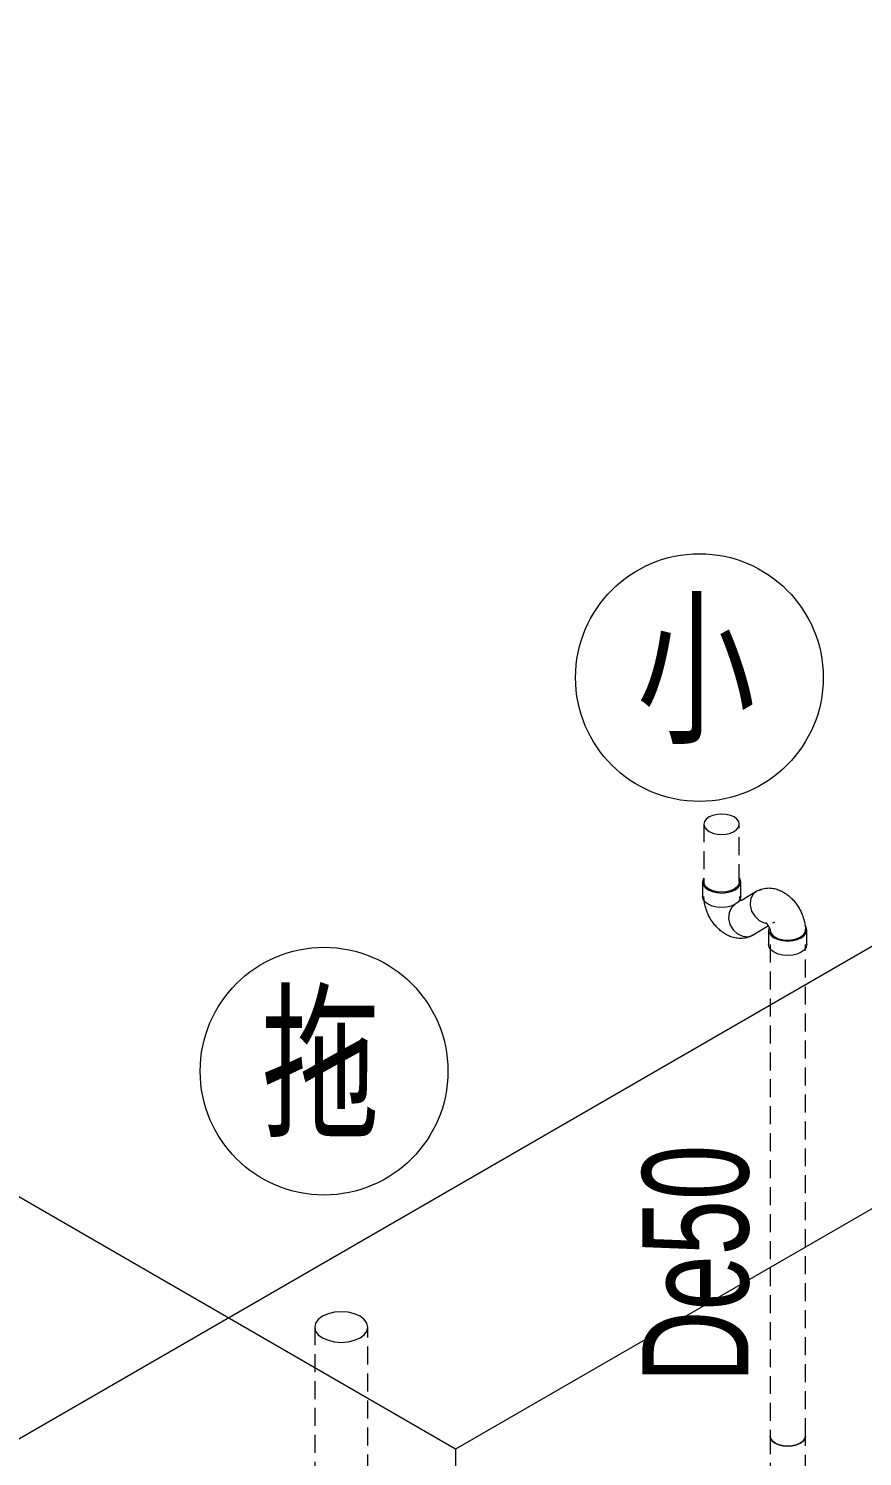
# Model space of a CAD drawing. Header units: millimetres. Extents: x 160489 to 365751, y -78341 to 15608.
# Drawn here: x 183626 to 184804, y -67727 to -65710 of the extents above; entities that cross this region are included whole.
import ezdxf

# ---------------------------------------------------------------- set-up
doc = ezdxf.new("R2010")
doc.units = ezdxf.units.MM
doc.linetypes.add('长划线_2', pattern=[38.1, 25.4, -12.7])
for name, color, linetype, lineweight in [('A-____-NOTE-TEXT', 7, 'Continuous', 5), ('G-____-____-SYMB', 7, 'Continuous', 5), ('P-PIPE-____-IDEN', 7, 'Continuous', 5), ('P-PIPE-____-OTLN', 7, 'Continuous', 35)]:
    doc.layers.add(name, color=color, linetype=linetype, lineweight=lineweight)
doc.styles.add('TJ_FangSong', font='', dxfattribs={"width": 0.7, "height": 150})
doc.styles.add('TJ_FangSong_B', font='', dxfattribs={"width": 0.7, "height": 175})
doc.styles.get('TJ_FangSong').set_extended_font_data('TJ_FangSong')
doc.styles.get('TJ_FangSong_B').set_extended_font_data('TJ_FangSong', bold=True)

# ---------------------------------------------------------------- blocks, each defined once
blk = doc.blocks.new('存水弯_S 型-塑料-复合管 - 标准-1119677-卫生间WC1 排水系统图')
at = {"layer": 'P-PIPE-____-OTLN', "linetype": '长划线_2', "lineweight": 5}
for p, q in [((113753.6, -66916), (113753.6, -66936.4)), ((113807.6, -66936.4), (113807.6, -66916)), ((113836.7, -66926.9), (113829.9, -66929)), ((113829.5, -66929.3), (113799, -66948.2)), ((113830, -66929), (113829.8, -66929.1)), ((113825, -66990.8), (113849.2, -66975.9)), ((113846.9, -66983.8), (113846.9, -67004.2)), ((113852.8, -66973.7), (113855.5, -66972)), ((113900.9, -67004.2), (113900.9, -66983.8)), ((113824.4, -66991.2), (113824.7, -66991))]:
    blk.add_line(p, q, dxfattribs=at)
for points in [[(113755.4, -66910.3, 0), (113754.5, -66911.9, 0), (113753.6, -66916, 0), (113754.5, -66920, 0), (113757.2, -66923.8, 0), (113761.5, -66927, 0), (113767.1, -66929.5, 0), (113773.6, -66931, 0), (113780.6, -66931.6, 0), (113787.5, -66931, 0), (113794.1, -66929.5, 0), (113799.7, -66927, 0)], [(113799.7, -66927, 0), (113803.9, -66923.8, 0), (113806.6, -66920, 0), (113807.6, -66916, 0), (113806.6, -66911.9, 0), (113805.8, -66910.4, 0)], [(113830, -66929, 0), (113832.1, -66927.9, 0), (113834.2, -66926.9, 0), (113836.4, -66926.1, 0), (113838.5, -66925.5, 0), (113840.7, -66925, 0), (113842.9, -66924.7, 0), (113845.1, -66924.5, 0), (113847.2, -66924.4, 0), (113849.3, -66924.5, 0), (113851.3, -66924.6, 0), (113853.3, -66924.9, 0), (113855.2, -66925.2, 0), (113857.1, -66925.7, 0), (113858.9, -66926.2, 0), (113860.6, -66926.8, 0), (113862.3, -66927.4, 0), (113863.9, -66928.2, 0), (113865.5, -66928.9, 0), (113867.1, -66929.7, 0), (113868.6, -66930.6, 0), (113870, -66931.5, 0), (113871.4, -66932.4, 0), (113872.8, -66933.4, 0), (113874.1, -66934.4, 0), (113875.4, -66935.4, 0), (113876.6, -66936.5, 0), (113877.9, -66937.6, 0), (113879, -66938.7, 0), (113880.2, -66939.9, 0), (113881.3, -66941, 0), (113882.4, -66942.3, 0), (113883.4, -66943.5, 0), (113884.5, -66944.7, 0), (113885.5, -66946, 0), (113886.4, -66947.3, 0), (113887.3, -66948.7, 0), (113888.2, -66950, 0), (113889.1, -66951.4, 0), (113889.9, -66952.8, 0), (113890.7, -66954.2, 0), (113891.5, -66955.6, 0), (113892.2, -66957, 0), (113893, -66958.5, 0), (113893.6, -66960, 0), (113894.3, -66961.4, 0), (113894.9, -66963, 0), (113895.4, -66964.5, 0), (113895.9, -66966, 0), (113896.4, -66967.6, 0), (113896.9, -66969.1, 0), (113897.3, -66970.7, 0), (113897.6, -66972.3, 0), (113898, -66973.9, 0), (113898.2, -66975.5, 0), (113898.5, -66977.2, 0), (113898.7, -66978.8, 0), (113898.8, -66980.5, 0), (113898.9, -66982.2, 0), (113898.9, -66983.8, 0)], [(113799.7, -66947.4, 0), (113794.1, -66949.9, 0), (113787.5, -66951.5, 0), (113780.6, -66952, 0), (113773.6, -66951.5, 0), (113767.1, -66949.9, 0), (113761.5, -66947.4, 0), (113757.2, -66944.2, 0), (113754.5, -66940.4, 0), (113753.6, -66936.4, 0)], [(113824.4, -66991.2, 0), (113822.4, -66992.3, 0), (113820.3, -66993.2, 0), (113818.1, -66994, 0), (113815.9, -66994.7, 0), (113813.7, -66995.1, 0), (113811.5, -66995.5, 0), (113809.4, -66995.7, 0), (113807.3, -66995.7, 0), (113805.2, -66995.7, 0), (113803.1, -66995.5, 0), (113801.2, -66995.3, 0), (113799.3, -66994.9, 0), (113797.4, -66994.5, 0), (113795.6, -66993.9, 0), (113793.8, -66993.3, 0), (113792.2, -66992.7, 0), (113790.5, -66992, 0), (113788.9, -66991.2, 0), (113787.4, -66990.4, 0), (113785.9, -66989.6, 0), (113784.5, -66988.7, 0), (113783.1, -66987.7, 0), (113781.7, -66986.8, 0), (113780.4, -66985.8, 0), (113779.1, -66984.7, 0), (113777.8, -66983.7, 0), (113776.6, -66982.6, 0), (113775.4, -66981.4, 0), (113774.3, -66980.3, 0), (113773.2, -66979.1, 0), (113772.1, -66977.9, 0), (113771, -66976.7, 0), (113770, -66975.4, 0), (113769, -66974.1, 0), (113768, -66972.8, 0), (113767.1, -66971.5, 0), (113766.2, -66970.1, 0), (113765.3, -66968.8, 0), (113764.5, -66967.4, 0), (113763.7, -66966, 0), (113762.9, -66964.6, 0), (113762.2, -66963.1, 0), (113761.5, -66961.7, 0), (113760.8, -66960.2, 0), (113760.2, -66958.7, 0), (113759.6, -66957.2, 0), (113759, -66955.7, 0), (113758.5, -66954.1, 0), (113758, -66952.6, 0), (113757.6, -66951, 0), (113757.2, -66949.4, 0), (113756.8, -66947.8, 0), (113756.5, -66946.2, 0), (113756.2, -66944.6, 0), (113756, -66943, 0), (113755.8, -66941.3, 0), (113755.7, -66939.6, 0), (113755.6, -66937.9, 0), (113755.6, -66936.4, 0)], [(113799.4, -66947.9, 0), (113794.1, -66952.7, 0), (113791, -66959.5, 0), (113790.3, -66967.5, 0), (113792.3, -66975.8, 0), (113796.7, -66983.3, 0), (113802.9, -66989.1, 0), (113810.3, -66992.6, 0), (113817.8, -66993.3, 0), (113824.6, -66991.1, 0)], [(113807.6, -66936.4, 0), (113806.6, -66940.4, 0), (113803.9, -66944.2, 0), (113799.7, -66947.4, 0)], [(113805.6, -66936.4, 0), (113805.6, -66936.4, 0), (113805.6, -66936.5, 0), (113805.6, -66936.6, 0), (113805.6, -66936.8, 0), (113805.6, -66937, 0), (113805.7, -66937.2, 0), (113805.7, -66937.4, 0), (113805.8, -66937.7, 0), (113805.9, -66938, 0), (113806, -66938.4, 0), (113806.1, -66938.7, 0), (113806.2, -66939.1, 0), (113806.4, -66939.5, 0), (113806.5, -66939.9, 0), (113806.7, -66940.3, 0), (113806.9, -66940.7, 0), (113807.1, -66941.1, 0), (113807.3, -66941.5, 0), (113807.5, -66941.9, 0), (113807.8, -66942.3, 0), (113808, -66942.7, 0)], [(113829.9, -66929, 0), (113824.6, -66933.8, 0), (113821.5, -66940.7, 0), (113820.9, -66948.7, 0), (113822.9, -66957, 0), (113827.3, -66964.4, 0), (113833.5, -66970.3, 0), (113840.8, -66973.7, 0), (113843.3, -66974.3, 0)], [(113848.9, -66983.8, 0), (113848.9, -66983.7, 0), (113848.9, -66983.7, 0), (113848.9, -66983.5, 0), (113848.9, -66983.4, 0), (113848.8, -66983.2, 0), (113848.8, -66983, 0), (113848.7, -66982.7, 0), (113848.7, -66982.4, 0), (113848.6, -66982.1, 0), (113848.5, -66981.8, 0), (113848.4, -66981.4, 0), (113848.2, -66981, 0), (113848.1, -66980.7, 0), (113847.9, -66980.3, 0), (113847.8, -66979.9, 0), (113847.6, -66979.5, 0), (113847.4, -66979.1, 0), (113847.2, -66978.7, 0), (113846.9, -66978.3, 0), (113846.7, -66977.9, 0), (113846.5, -66977.5, 0), (113846.2, -66977.1, 0), (113846, -66976.7, 0), (113845.7, -66976.3, 0), (113845.4, -66976, 0), (113845.2, -66975.7, 0), (113844.9, -66975.4, 0), (113844.7, -66975.1, 0), (113844.4, -66974.8, 0), (113844.2, -66974.6, 0), (113844, -66974.3, 0), (113843.8, -66974.2, 0), (113843.6, -66974, 0), (113843.4, -66973.8, 0), (113843.3, -66973.7, 0), (113843.1, -66973.6, 0), (113843.1, -66973.6, 0), (113843, -66973.6, 0), (113843, -66973.6, 0)], [(113847.6, -66980.1, 0), (113846.9, -66983.8, 0), (113847.8, -66987.8, 0), (113850.5, -66991.5, 0), (113854.8, -66994.8, 0), (113860.4, -66997.3, 0), (113866.9, -66998.8, 0), (113873.9, -66999.3, 0), (113880.9, -66998.8, 0), (113887.4, -66997.3, 0), (113893, -66994.8, 0)], [(113849, -66982.6, 0), (113849.7, -66987.5, 0), (113853.4, -66992, 0), (113859.6, -66995.6, 0), (113867.4, -66997.7, 0), (113876.1, -66998.1, 0), (113884.5, -66996.8, 0), (113891.6, -66994, 0)], [(113891.6, -66994, 0), (113896.6, -66989.9, 0), (113898.8, -66985, 0), (113898.8, -66982.4, 0)], [(113893, -66994.8, 0), (113897.3, -66991.5, 0), (113900, -66987.8, 0), (113900.9, -66983.8, 0), (113900, -66979.7, 0), (113898.5, -66977.3, 0)], [(113893, -67015.2, 0), (113887.4, -67017.7, 0), (113880.9, -67019.2, 0), (113873.9, -67019.8, 0), (113866.9, -67019.2, 0), (113860.4, -67017.7, 0), (113854.8, -67015.2, 0), (113850.5, -67012, 0), (113847.8, -67008.2, 0), (113846.9, -67004.2, 0)], [(113900.9, -67004.2, 0), (113900, -67008.2, 0), (113897.3, -67012, 0), (113893, -67015.2, 0)]]:
    blk.add_polyline3d(points, dxfattribs=at)
blk = doc.blocks.new('弯头_热熔对接-塑料-复合管 - 标准-V33-卫生间WC1 排水系统图')
at = {"layer": 'P-PIPE-____-OTLN', "linetype": '长划线_2', "lineweight": 5}
for p, q in [((113848.9, -67698.6), (113848.9, -67750.6)), ((113898.9, -67750.6), (113898.9, -67698.6)), ((113962.4, -67808.6), (113917.4, -67782.6)), ((113892.4, -67825.9), (113937.4, -67851.9))]:
    blk.add_line(p, q, dxfattribs=at)
for points in [[(113848.9, -67698.6, 0), (113849.8, -67702.3, 0), (113852.2, -67705.8, 0), (113856.2, -67708.8, 0), (113861.4, -67711.1, 0), (113867.4, -67712.5, 0), (113873.9, -67713, 0), (113880.4, -67712.5, 0), (113886.4, -67711.1, 0), (113891.6, -67708.8, 0)], [(113891.6, -67708.8, 0), (113895.5, -67705.8, 0), (113898, -67702.3, 0), (113898.9, -67698.6, 0)], [(113848.7, -67744.3, 0), (113847.3, -67746.5, 0), (113846.4, -67750.6, 0), (113847.3, -67754.7, 0), (113850.1, -67758.5, 0), (113854.5, -67761.8, 0), (113860.1, -67764.4, 0), (113866.8, -67765.9, 0), (113873.9, -67766.5, 0), (113881, -67765.9, 0), (113887.6, -67764.4, 0), (113893.3, -67761.8, 0)], [(113846.4, -67750.6, 0), (113846.4, -67753, 0), (113846.6, -67755.4, 0), (113846.8, -67757.7, 0), (113847, -67760.1, 0), (113847.4, -67762.4, 0), (113847.8, -67764.7, 0), (113848.2, -67767, 0), (113848.8, -67769.3, 0), (113849.4, -67771.6, 0), (113850, -67773.9, 0), (113850.7, -67776.2, 0), (113851.5, -67778.4, 0), (113852.3, -67780.6, 0), (113853.2, -67782.8, 0), (113854.2, -67785, 0), (113855.1, -67787.2, 0), (113856.2, -67789.3, 0), (113857.3, -67791.5, 0), (113858.4, -67793.6, 0), (113859.6, -67795.6, 0), (113860.8, -67797.7, 0), (113862.1, -67799.7, 0), (113863.4, -67801.7, 0), (113864.8, -67803.6, 0), (113866.2, -67805.5, 0), (113867.7, -67807.4, 0), (113869.2, -67809.3, 0), (113870.7, -67811.1, 0), (113872.3, -67812.8, 0), (113874, -67814.5, 0), (113875.6, -67816.2, 0), (113877.3, -67817.8, 0), (113879.1, -67819.4, 0), (113880.9, -67820.9, 0), (113882.7, -67822.4, 0), (113884.6, -67823.8, 0), (113886.6, -67825.2, 0), (113888.5, -67826.5, 0), (113890.6, -67827.7, 0), (113891.1, -67828.1, 0)], [(113848.9, -67750.6, 0), (113849.8, -67754.3, 0), (113852.2, -67757.8, 0), (113856.2, -67760.8, 0), (113861.4, -67763.1, 0), (113867.4, -67764.5, 0), (113873.9, -67765, 0), (113880.4, -67764.5, 0), (113886.4, -67763.1, 0), (113891.6, -67760.8, 0)], [(113891.6, -67760.8, 0), (113895.5, -67757.8, 0), (113898, -67754.3, 0), (113898.9, -67750.6, 0)], [(113893.3, -67761.8, 0), (113897.7, -67758.5, 0), (113900.5, -67754.7, 0), (113901.4, -67750.6, 0), (113900.5, -67746.5, 0), (113899.4, -67744.6, 0)], [(113901.4, -67750.6, 0), (113901.4, -67751.1, 0), (113901.4, -67751.7, 0), (113901.5, -67752.3, 0), (113901.6, -67753, 0), (113901.7, -67753.7, 0), (113901.8, -67754.5, 0), (113902, -67755.3, 0), (113902.2, -67756.2, 0), (113902.4, -67757.1, 0), (113902.7, -67758, 0), (113903, -67758.9, 0), (113903.3, -67759.9, 0), (113903.7, -67760.8, 0), (113904, -67761.8, 0), (113904.5, -67762.8, 0), (113904.9, -67763.8, 0), (113905.4, -67764.8, 0), (113905.9, -67765.8, 0), (113906.4, -67766.8, 0), (113907, -67767.7, 0), (113907.6, -67768.7, 0), (113908.2, -67769.6, 0), (113908.8, -67770.5, 0), (113909.4, -67771.4, 0), (113910, -67772.3, 0), (113910.7, -67773.1, 0), (113911.4, -67773.9, 0), (113912, -67774.7, 0), (113912.7, -67775.5, 0), (113913.3, -67776.1, 0), (113914, -67776.8, 0), (113914.6, -67777.4, 0), (113915.3, -67778, 0), (113915.9, -67778.5, 0), (113916.5, -67779, 0), (113917, -67779.4, 0), (113917.6, -67779.8, 0), (113918.1, -67780.1, 0), (113918.5, -67780.4, 0), (113918.6, -67780.4, 0)], [(113904.9, -67781.8, 0), (113899.8, -67785.5, 0), (113895.1, -67790.4, 0), (113891.1, -67796.3, 0), (113888, -67802.7, 0), (113886.1, -67809.3, 0), (113885.4, -67815.5, 0), (113886.1, -67820.9, 0), (113888, -67825.2, 0), (113891.1, -67828.1, 0), (113895.1, -67829.3, 0), (113897.8, -67829.3, 0)], [(113904.9, -67783.8, 0), (113900.3, -67787.2, 0), (113896, -67791.7, 0), (113892.4, -67797, 0), (113889.6, -67802.9, 0), (113887.8, -67808.8, 0), (113887.2, -67814.5, 0), (113887.8, -67819.4, 0), (113889.6, -67823.3, 0), (113892.4, -67825.9, 0)], [(113923, -67785.6, 0), (113921.7, -67783.3, 0), (113918.6, -67780.4, 0), (113914.6, -67779.2, 0), (113909.9, -67779.7, 0), (113904.9, -67781.8, 0)], [(113917.4, -67782.6, 0), (113913.7, -67781.5, 0), (113909.4, -67781.9, 0), (113904.9, -67783.8, 0)], [(113949.9, -67809.8, 0), (113945.3, -67813.2, 0), (113941.1, -67817.7, 0), (113937.4, -67823, 0), (113934.6, -67828.9, 0), (113932.8, -67834.8, 0), (113932.2, -67840.5, 0), (113932.8, -67845.4, 0), (113934.6, -67849.3, 0), (113937.4, -67851.9, 0)], [(113962.4, -67808.6, 0), (113958.8, -67807.5, 0), (113954.5, -67807.9, 0), (113949.9, -67809.8, 0)]]:
    blk.add_polyline3d(points, dxfattribs=at)
blk = doc.blocks.new('P_卫生器具标注 - P_卫生器具标注-2592099-卫生间WC1 排水系统图')
at = {"layer": 'A-____-NOTE-TEXT'}
blk.add_circle((113218.8, -67183.2), 175, dxfattribs=at)

msp = doc.modelspace()

# ---------------------------------------------------------------- linework, layer by layer
at = {"layer": 'G-____-____-SYMB'}
for p, q in [((189518.3, -64663.5), (184229.1, -67717.2)), ((181718.9, -68795.6), (187008.1, -65741.8)), ((184229.1, -67717.2), (181718.9, -66267.9)), ((184229.1, -67717.2), (184229.1, -70244.9))]:
    msp.add_line(p, q, dxfattribs=at)
at = {"layer": 'P-PIPE-____-OTLN', "linetype": '长划线_2', "lineweight": 5}
for p, q in [((184580.1, -66834.3), (184580.1, -66916)), ((184630.1, -66916), (184630.1, -66834.3)), ((184673.5, -67004.2), (184673.5, -67698.6)), ((184723.5, -67698.6), (184723.5, -67004.2)), ((184030.2, -67544.7), (184030.2, -67750)), ((184105.2, -67750), (184105.2, -67544.7))]:
    msp.add_line(p, q, dxfattribs=at)
for points in [[(184587.4, -66824.1, 0), (184583.5, -66827.1, 0), (184581, -66830.6, 0), (184580.1, -66834.3, 0), (184581, -66838.1, 0), (184583.5, -66841.5, 0), (184587.4, -66844.5, 0)], [(184622.8, -66824.1, 0), (184617.6, -66821.8, 0), (184611.6, -66820.4, 0), (184605.1, -66819.9, 0), (184598.7, -66820.4, 0), (184592.6, -66821.8, 0), (184587.4, -66824.1, 0)], [(184622.8, -66844.5, 0), (184626.8, -66841.5, 0), (184629.3, -66838.1, 0), (184630.1, -66834.3, 0), (184629.3, -66830.6, 0), (184626.8, -66827.1, 0), (184622.8, -66824.1, 0)], [(184587.4, -66844.5, 0), (184592.6, -66846.8, 0), (184598.7, -66848.3, 0), (184605.1, -66848.8, 0), (184611.6, -66848.3, 0), (184617.6, -66846.8, 0), (184622.8, -66844.5, 0)], [(184587.4, -66926.2, 0), (184583.5, -66923.2, 0), (184581, -66919.7, 0), (184580.1, -66916, 0)], [(184622.8, -66926.2, 0), (184617.6, -66928.5, 0), (184611.6, -66929.9, 0), (184605.1, -66930.4, 0), (184598.7, -66929.9, 0), (184592.6, -66928.5, 0), (184587.4, -66926.2, 0)], [(184630.1, -66916, 0), (184629.3, -66919.7, 0), (184626.8, -66923.2, 0), (184622.8, -66926.2, 0)], [(184041.2, -67529.4, 0), (184035.2, -67533.9, 0), (184031.5, -67539.1, 0), (184030.2, -67544.7, 0), (184031.5, -67550.3, 0), (184035.2, -67555.5, 0), (184041.2, -67560, 0)], [(184094.2, -67529.4, 0), (184086.5, -67525.9, 0), (184077.4, -67523.8, 0), (184067.7, -67523, 0), (184058, -67523.8, 0), (184049, -67525.9, 0), (184041.2, -67529.4, 0)], [(184094.2, -67560, 0), (184100.2, -67555.5, 0), (184103.9, -67550.3, 0), (184105.2, -67544.7, 0), (184103.9, -67539.1, 0), (184100.2, -67533.9, 0), (184094.2, -67529.4, 0)], [(184041.2, -67560, 0), (184049, -67563.4, 0), (184058, -67565.6, 0), (184067.7, -67566.3, 0), (184077.4, -67565.6, 0), (184086.5, -67563.4, 0), (184094.2, -67560, 0)], [(184680.8, -67708.8, 0), (184676.8, -67705.8, 0), (184674.3, -67702.3, 0), (184673.5, -67698.6, 0)], [(184716.1, -67708.8, 0), (184711, -67711.1, 0), (184704.9, -67712.5, 0), (184698.5, -67713, 0), (184692, -67712.5, 0), (184686, -67711.1, 0), (184680.8, -67708.8, 0)], [(184723.5, -67698.6, 0), (184722.6, -67702.3, 0), (184720.1, -67705.8, 0), (184716.1, -67708.8, 0)]]:
    msp.add_polyline3d(points, dxfattribs=at)

# ---------------------------------------------------------------- block references
at = {"layer": 'A-____-NOTE-TEXT'}
for p in [(71354.9, 556), (70824.6, 0)]:
    msp.add_blockref('P_卫生器具标注 - P_卫生器具标注-2592099-卫生间WC1 排水系统图', p, dxfattribs=at)
at = {"layer": 'P-PIPE-____-OTLN', "linetype": '长划线_2', "lineweight": 5}
for name in ['存水弯_S 型-塑料-复合管 - 标准-1119677-卫生间WC1 排水系统图', '弯头_热熔对接-塑料-复合管 - 标准-V33-卫生间WC1 排水系统图']:
    msp.add_blockref(name, (70824.6, 0), dxfattribs=at)

# ---------------------------------------------------------------- texts
at = {"layer": 'A-____-NOTE-TEXT', "char_height": 175, "width": 213.249, "attachment_point": 1, "style": 'TJ_FangSong_B'}
for s, insert in [('\\fTJ_FangSong|b1|i0|c134|p2|;\\W.7;小', (184485.6, -66526.9)), ('\\fTJ_FangSong|b1|i0|c134|p2|;\\W.7;拖', (183955.2, -67082.9))]:
    msp.add_mtext(s, dxfattribs=dict(at, insert=insert))
at = {"layer": 'P-PIPE-____-IDEN', "insert": (184493, -67622.8), "char_height": 150, "width": 356.35, "attachment_point": 1, "rotation": 90, "style": 'TJ_FangSong'}
msp.add_mtext('De50', dxfattribs=at)

doc.saveas('drawing.dxf')
